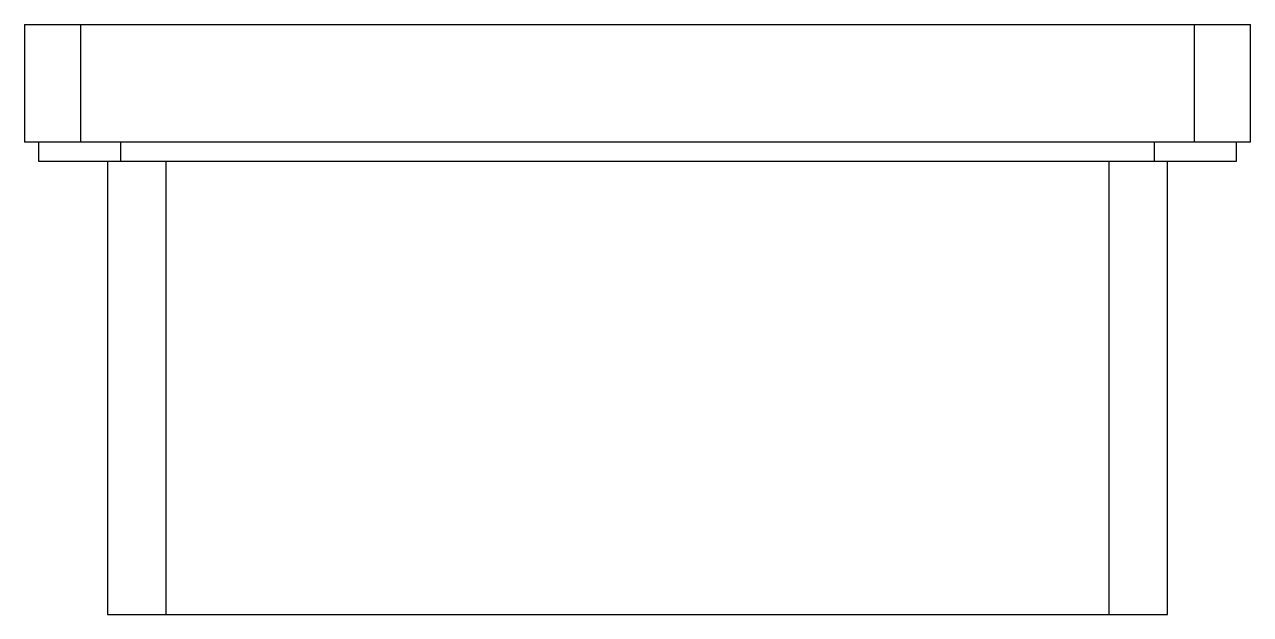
# Model space of a CAD drawing. Header units: millimetres. Extents: x 16 to 120, y 69 to 119.
import ezdxf

# ---------------------------------------------------------------- set-up
doc = ezdxf.new("R2010")
doc.units = ezdxf.units.MM
doc.header["$LTSCALE"] = 12.137894
doc.layers.get('0').update_dxf_attribs({"linetype": 'CONTINUOUS'})

msp = doc.modelspace()

# ---------------------------------------------------------------- linework, layer by layer
at = {"color": 7, "linetype": 'Continuous'}
for p, q in [((15.58, 118.61), (15.58, 108.61)), ((15.58, 118.61), (119.73, 118.61)), ((20.37, 108.61), (20.37, 118.61)), ((114.94, 118.61), (114.94, 108.61)), ((119.73, 108.61), (119.73, 118.61)), ((119.73, 108.61), (15.58, 108.61)), ((16.75, 108.61), (16.75, 107.01)), ((23.75, 107.01), (23.75, 108.61)), ((111.55, 108.61), (111.55, 107.01)), ((118.55, 107.01), (118.55, 108.61)), ((16.75, 107.01), (118.55, 107.01)), ((22.62, 107.01), (22.62, 68.51)), ((27.62, 68.51), (27.62, 107.01)), ((107.69, 107.01), (107.69, 68.51)), ((112.69, 68.51), (112.69, 107.01)), ((22.62, 68.51), (112.69, 68.51))]:
    msp.add_line(p, q, dxfattribs=at)

doc.saveas('drawing.dxf')
